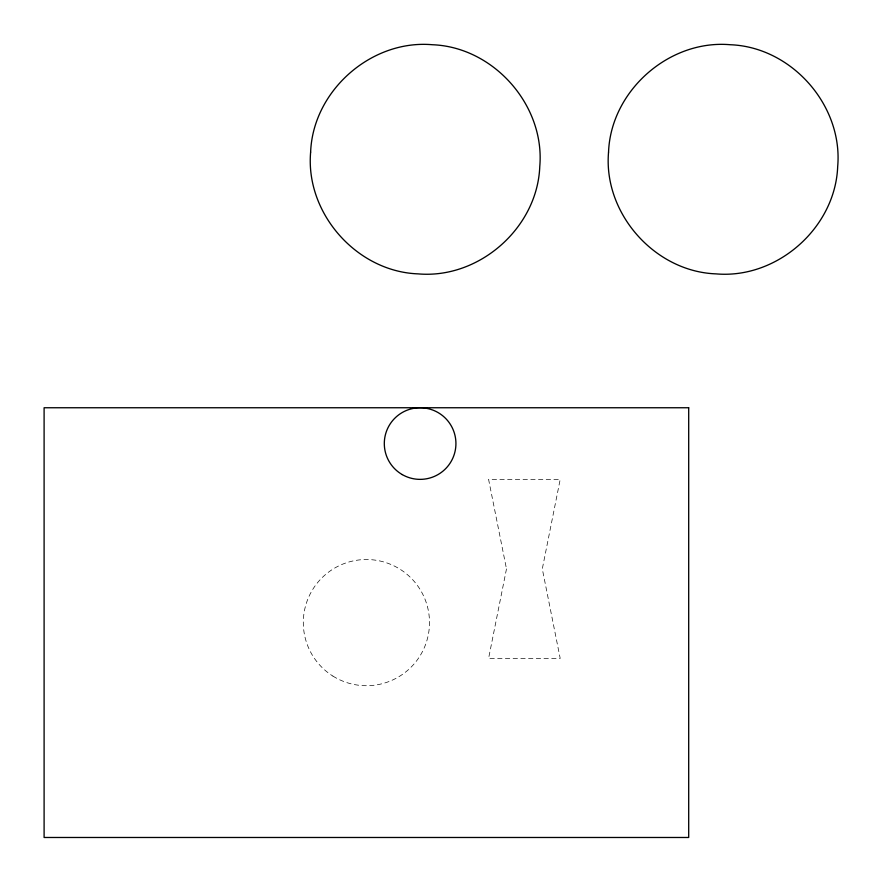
<?xml version="1.0" encoding="UTF-8"?>
<svg xmlns="http://www.w3.org/2000/svg" width="882" height="882" viewBox="0 0 882 882"><rect width="100%" height="100%" fill="white"/><g stroke="black" fill="none" stroke-linecap="round" stroke-linejoin="round"><path stroke-width="0.66" stroke-dasharray="4.41 3.31" d="M506.488 568.901L488.584 658.424L560.202 658.424L542.298 568.901L560.202 479.367L488.584 479.367L506.488 568.901M332.889 676.075A63.096 63.096 0 0 0 429.457 624.908A63.096 63.096 0 0 0 336.858 566.861A63.096 63.096 0 0 0 332.889 676.075"/><path stroke-width="1.32" d="M310.629 152.145C305.26 213.279 356.725 271.59 418.035 273.872C479.169 279.241 537.48 227.788 539.773 166.466C545.131 105.333 493.677 47.022 432.356 44.728C371.234 39.37 312.912 90.824 310.629 152.145M608.547 152.145C603.178 213.279 654.642 271.59 715.952 273.872C777.086 279.241 835.397 227.788 837.691 166.466C843.049 105.333 791.595 47.022 730.274 44.728C669.151 39.37 610.829 90.824 608.547 152.145M688.699 407.749L44.1 407.749L44.1 837.481L688.699 837.481L688.699 407.749M402.214 474.571A35.809 35.809 0 0 0 455.928 443.558A35.809 35.809 0 0 0 402.214 412.544A35.809 35.809 0 0 0 402.214 474.571"/></g></svg>
